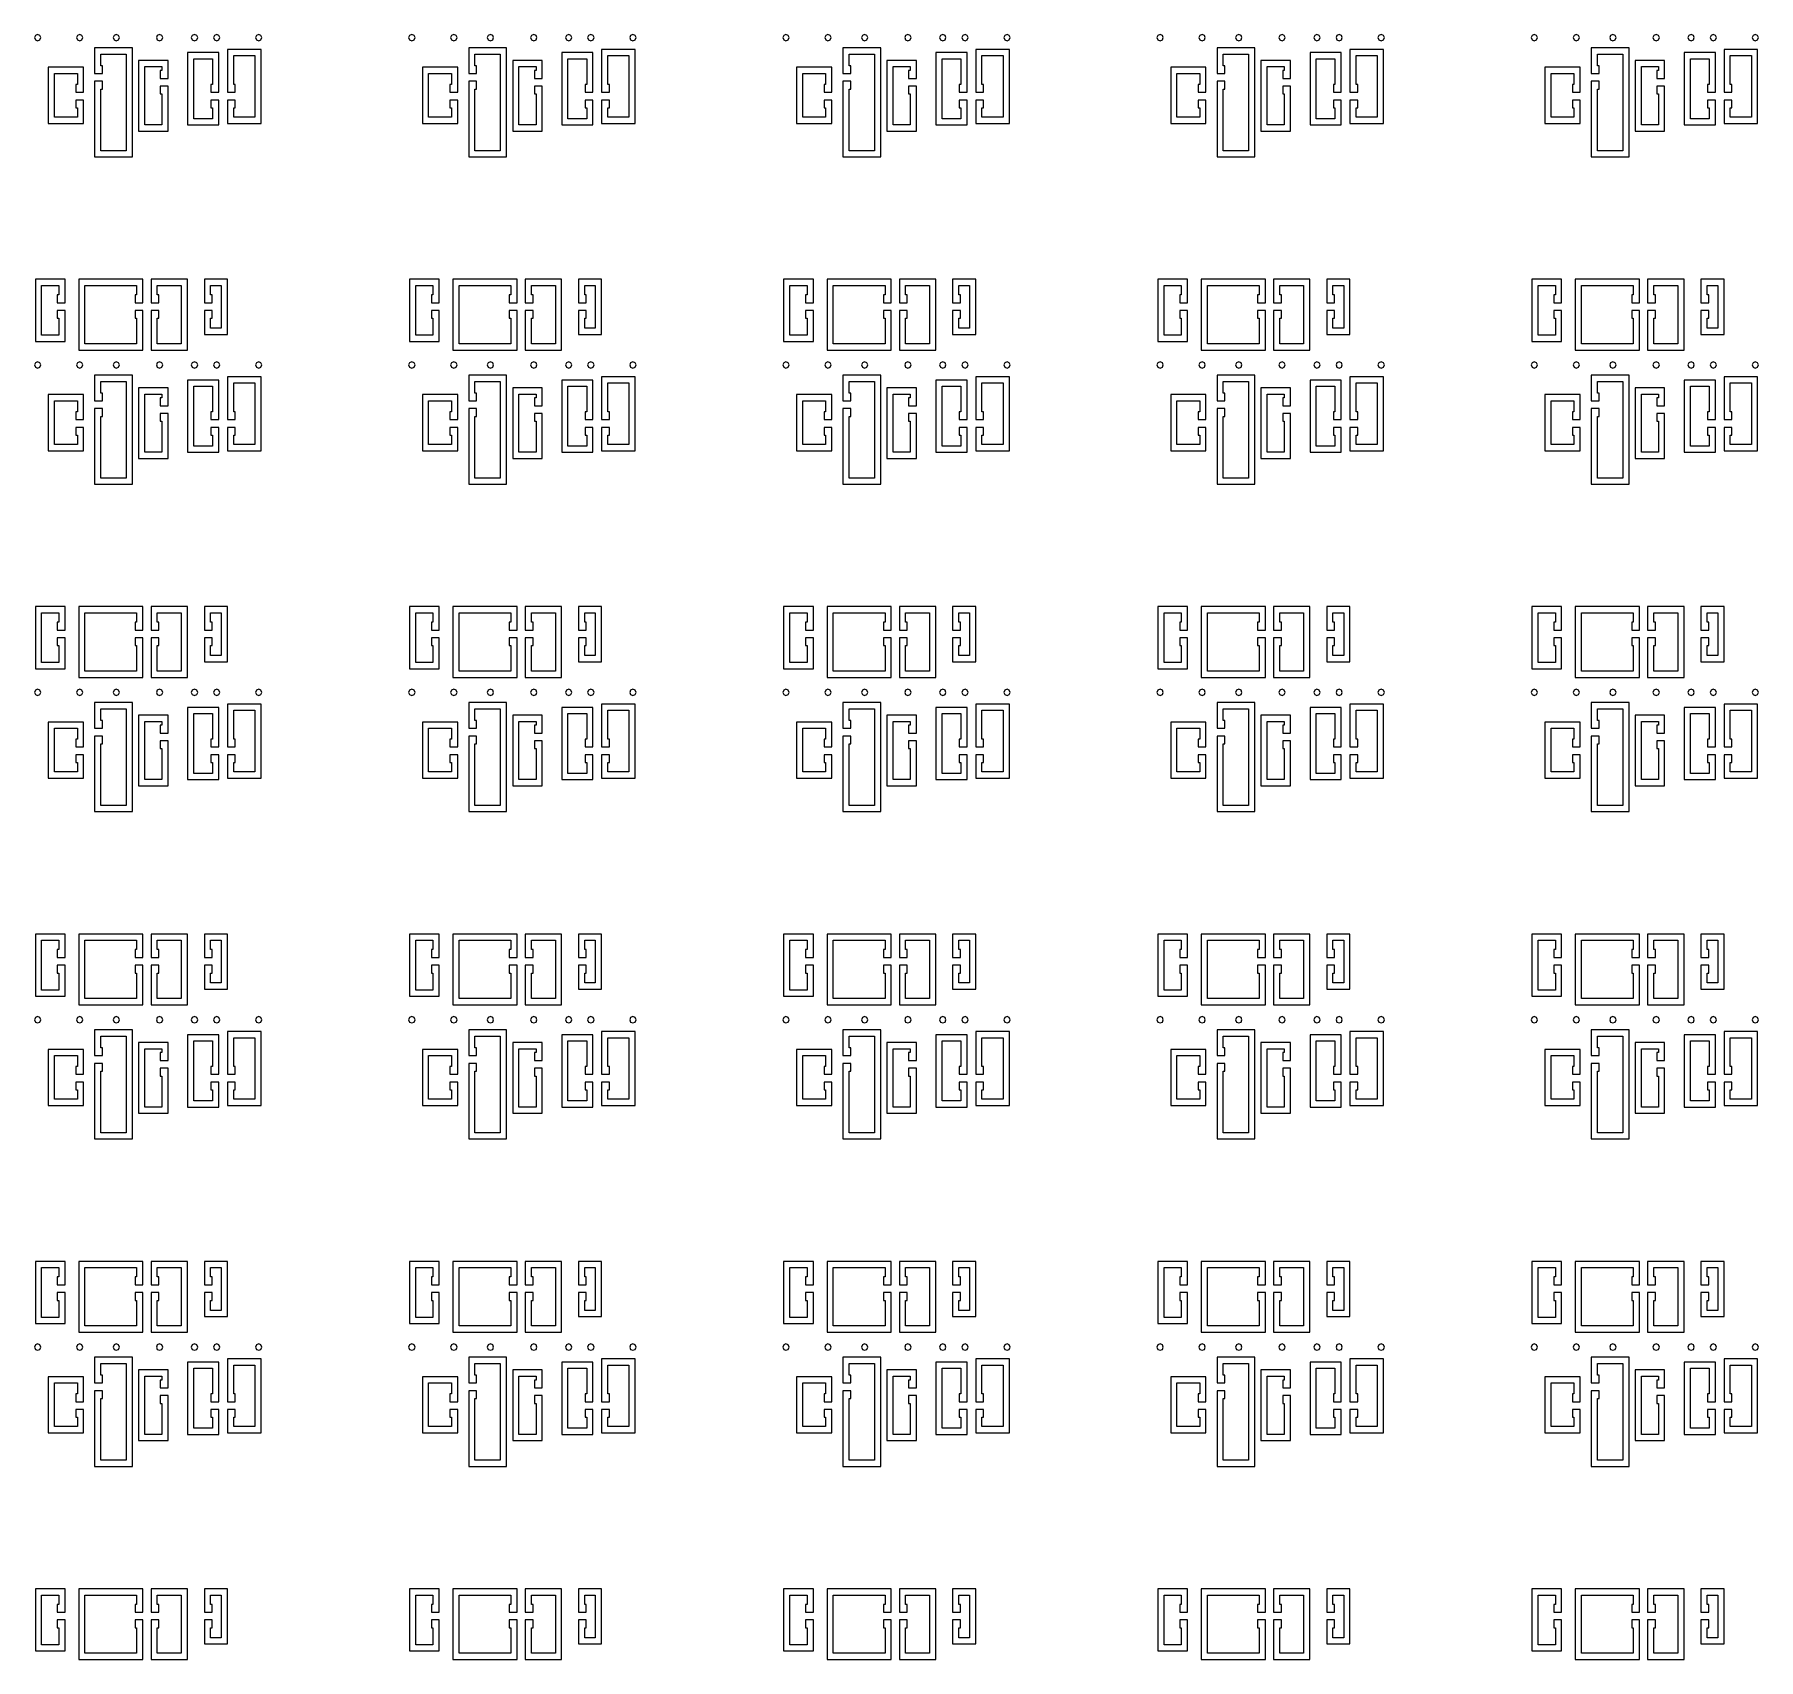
# Model space of a CAD drawing. Extents: x -100 to 100, y -100 to 100.
# Drawn here: x -45.68 to -18.71, y -50.99 to -25.56 of the extents above; entities that cross this region are included whole.
import ezdxf

# ---------------------------------------------------------------- set-up
doc = ezdxf.new("R2010")
doc.units = 0
doc.layers.add('L3', color=7, linetype='continuous')

# ---------------------------------------------------------------- blocks, each defined once
blk = doc.blocks.new('LDI_XFB44-1600-011_L3_B1')
at = {"layer": 'L3'}
for points in [[(-45.571, -55.876), (-45.571, -55.098), (-45.301, -55.098), (-45.301, -55.244), (-45.325, -55.244), (-45.325, -55.366), (-45.203, -55.366), (-45.203, -55), (-45.668, -55), (-45.668, -55.973), (-45.203, -55.973), (-45.203, -55.488), (-45.325, -55.488), (-45.325, -55.61), (-45.301, -55.61), (-45.301, -55.876), (-45.571, -55.876)], [(-44.083, -56.01), (-44.892, -56.01), (-44.892, -55.098), (-44.083, -55.098), (-44.083, -55.244), (-44.107, -55.244), (-44.107, -55.366), (-43.985, -55.366), (-43.985, -55), (-44.99, -55), (-44.99, -56.107), (-43.985, -56.107), (-43.985, -55.488), (-44.107, -55.488), (-44.107, -55.61), (-44.083, -55.61), (-44.083, -56.01)], [(-43.76, -56.01), (-43.76, -55.61), (-43.735, -55.61), (-43.735, -55.488), (-43.857, -55.488), (-43.857, -56.107), (-43.289, -56.107), (-43.289, -55), (-43.857, -55), (-43.857, -55.366), (-43.735, -55.366), (-43.735, -55.244), (-43.76, -55.244), (-43.76, -55.098), (-43.386, -55.098), (-43.386, -56.01), (-43.76, -56.01)], [(-42.927, -55.766), (-42.927, -55.61), (-42.902, -55.61), (-42.902, -55.488), (-43.024, -55.488), (-43.024, -55.863), (-42.663, -55.863), (-42.663, -55), (-43.024, -55), (-43.024, -55.366), (-42.902, -55.366), (-42.902, -55.244), (-42.927, -55.244), (-42.927, -55.098), (-42.76, -55.098), (-42.76, -55.766), (-42.927, -55.766)], [(-39.717, -55.876), (-39.717, -55.098), (-39.447, -55.098), (-39.447, -55.244), (-39.472, -55.244), (-39.472, -55.366), (-39.35, -55.366), (-39.35, -55), (-39.815, -55), (-39.815, -55.973), (-39.35, -55.973), (-39.35, -55.488), (-39.472, -55.488), (-39.472, -55.61), (-39.447, -55.61), (-39.447, -55.876), (-39.717, -55.876)], [(-38.229, -56.01), (-39.038, -56.01), (-39.038, -55.098), (-38.229, -55.098), (-38.229, -55.244), (-38.253, -55.244), (-38.253, -55.366), (-38.131, -55.366), (-38.131, -55), (-39.136, -55), (-39.136, -56.107), (-38.131, -56.107), (-38.131, -55.488), (-38.253, -55.488), (-38.253, -55.61), (-38.229, -55.61), (-38.229, -56.01)], [(-37.906, -56.01), (-37.906, -55.61), (-37.882, -55.61), (-37.882, -55.488), (-38.004, -55.488), (-38.004, -56.107), (-37.435, -56.107), (-37.435, -55), (-38.004, -55), (-38.004, -55.366), (-37.882, -55.366), (-37.882, -55.244), (-37.906, -55.244), (-37.906, -55.098), (-37.532, -55.098), (-37.532, -56.01), (-37.906, -56.01)], [(-37.073, -55.766), (-37.073, -55.61), (-37.049, -55.61), (-37.049, -55.488), (-37.17, -55.488), (-37.17, -55.863), (-36.809, -55.863), (-36.809, -55), (-37.17, -55), (-37.17, -55.366), (-37.049, -55.366), (-37.049, -55.244), (-37.073, -55.244), (-37.073, -55.098), (-36.907, -55.098), (-36.907, -55.766), (-37.073, -55.766)], [(-33.863, -55.876), (-33.863, -55.098), (-33.594, -55.098), (-33.594, -55.244), (-33.618, -55.244), (-33.618, -55.366), (-33.496, -55.366), (-33.496, -55), (-33.961, -55), (-33.961, -55.973), (-33.496, -55.973), (-33.496, -55.488), (-33.618, -55.488), (-33.618, -55.61), (-33.594, -55.61), (-33.594, -55.876), (-33.863, -55.876)], [(-32.375, -56.01), (-33.185, -56.01), (-33.185, -55.098), (-32.375, -55.098), (-32.375, -55.244), (-32.4, -55.244), (-32.4, -55.366), (-32.278, -55.366), (-32.278, -55), (-33.282, -55), (-33.282, -56.107), (-32.278, -56.107), (-32.278, -55.488), (-32.4, -55.488), (-32.4, -55.61), (-32.375, -55.61), (-32.375, -56.01)], [(-32.052, -56.01), (-32.052, -55.61), (-32.028, -55.61), (-32.028, -55.488), (-32.15, -55.488), (-32.15, -56.107), (-31.581, -56.107), (-31.581, -55), (-32.15, -55), (-32.15, -55.366), (-32.028, -55.366), (-32.028, -55.244), (-32.052, -55.244), (-32.052, -55.098), (-31.679, -55.098), (-31.679, -56.01), (-32.052, -56.01)], [(-31.219, -55.766), (-31.219, -55.61), (-31.195, -55.61), (-31.195, -55.488), (-31.317, -55.488), (-31.317, -55.863), (-30.956, -55.863), (-30.956, -55), (-31.317, -55), (-31.317, -55.366), (-31.195, -55.366), (-31.195, -55.244), (-31.219, -55.244), (-31.219, -55.098), (-31.053, -55.098), (-31.053, -55.766), (-31.219, -55.766)], [(-28.01, -55.876), (-28.01, -55.098), (-27.74, -55.098), (-27.74, -55.244), (-27.764, -55.244), (-27.764, -55.366), (-27.642, -55.366), (-27.642, -55), (-28.107, -55), (-28.107, -55.973), (-27.642, -55.973), (-27.642, -55.488), (-27.764, -55.488), (-27.764, -55.61), (-27.74, -55.61), (-27.74, -55.876), (-28.01, -55.876)], [(-26.522, -56.01), (-27.331, -56.01), (-27.331, -55.098), (-26.522, -55.098), (-26.522, -55.244), (-26.546, -55.244), (-26.546, -55.366), (-26.424, -55.366), (-26.424, -55), (-27.429, -55), (-27.429, -56.107), (-26.424, -56.107), (-26.424, -55.488), (-26.546, -55.488), (-26.546, -55.61), (-26.522, -55.61), (-26.522, -56.01)], [(-26.199, -56.01), (-26.199, -55.61), (-26.174, -55.61), (-26.174, -55.488), (-26.296, -55.488), (-26.296, -56.107), (-25.728, -56.107), (-25.728, -55), (-26.296, -55), (-26.296, -55.366), (-26.174, -55.366), (-26.174, -55.244), (-26.199, -55.244), (-26.199, -55.098), (-25.825, -55.098), (-25.825, -56.01), (-26.199, -56.01)], [(-25.366, -55.766), (-25.366, -55.61), (-25.341, -55.61), (-25.341, -55.488), (-25.463, -55.488), (-25.463, -55.863), (-25.102, -55.863), (-25.102, -55), (-25.463, -55), (-25.463, -55.366), (-25.341, -55.366), (-25.341, -55.244), (-25.366, -55.244), (-25.366, -55.098), (-25.199, -55.098), (-25.199, -55.766), (-25.366, -55.766)], [(-22.156, -55.876), (-22.156, -55.098), (-21.886, -55.098), (-21.886, -55.244), (-21.911, -55.244), (-21.911, -55.366), (-21.789, -55.366), (-21.789, -55), (-22.254, -55), (-22.254, -55.973), (-21.789, -55.973), (-21.789, -55.488), (-21.911, -55.488), (-21.911, -55.61), (-21.886, -55.61), (-21.886, -55.876), (-22.156, -55.876)], [(-20.668, -56.01), (-21.477, -56.01), (-21.477, -55.098), (-20.668, -55.098), (-20.668, -55.244), (-20.692, -55.244), (-20.692, -55.366), (-20.57, -55.366), (-20.57, -55), (-21.575, -55), (-21.575, -56.107), (-20.57, -56.107), (-20.57, -55.488), (-20.692, -55.488), (-20.692, -55.61), (-20.668, -55.61), (-20.668, -56.01)], [(-20.345, -56.01), (-20.345, -55.61), (-20.321, -55.61), (-20.321, -55.488), (-20.443, -55.488), (-20.443, -56.107), (-19.874, -56.107), (-19.874, -55), (-20.443, -55), (-20.443, -55.366), (-20.321, -55.366), (-20.321, -55.244), (-20.345, -55.244), (-20.345, -55.098), (-19.971, -55.098), (-19.971, -56.01), (-20.345, -56.01)], [(-19.512, -55.766), (-19.512, -55.61), (-19.488, -55.61), (-19.488, -55.488), (-19.609, -55.488), (-19.609, -55.863), (-19.248, -55.863), (-19.248, -55), (-19.609, -55), (-19.609, -55.366), (-19.488, -55.366), (-19.488, -55.244), (-19.512, -55.244), (-19.512, -55.098), (-19.346, -55.098), (-19.346, -55.766), (-19.512, -55.766)], [(-45.667, -56.377), (-45.632, -56.391), (-45.596, -56.377), (-45.582, -56.341), (-45.596, -56.306), (-45.632, -56.292), (-45.667, -56.306), (-45.682, -56.341), (-45.667, -56.377)], [(-45.024, -56.341), (-45.01, -56.377), (-44.974, -56.391), (-44.939, -56.377), (-44.925, -56.341), (-44.939, -56.306), (-44.974, -56.292), (-45.01, -56.306), (-45.024, -56.341)], [(-44.437, -56.377), (-44.401, -56.391), (-44.366, -56.377), (-44.351, -56.341), (-44.366, -56.306), (-44.401, -56.292), (-44.437, -56.306), (-44.451, -56.341), (-44.437, -56.377)], [(-43.689, -56.377), (-43.675, -56.341), (-43.689, -56.306), (-43.724, -56.292), (-43.76, -56.306), (-43.774, -56.341), (-43.76, -56.377), (-43.724, -56.391), (-43.689, -56.377)], [(-43.228, -56.341), (-43.213, -56.377), (-43.178, -56.391), (-43.143, -56.377), (-43.128, -56.341), (-43.143, -56.306), (-43.178, -56.292), (-43.213, -56.306), (-43.228, -56.341)], [(-42.866, -56.306), (-42.88, -56.341), (-42.866, -56.377), (-42.83, -56.391), (-42.795, -56.377), (-42.78, -56.341), (-42.795, -56.306), (-42.83, -56.292), (-42.866, -56.306)], [(-42.138, -56.306), (-42.173, -56.292), (-42.209, -56.306), (-42.223, -56.341), (-42.209, -56.377), (-42.173, -56.391), (-42.138, -56.377), (-42.123, -56.341), (-42.138, -56.306)], [(-39.813, -56.377), (-39.778, -56.391), (-39.743, -56.377), (-39.728, -56.341), (-39.743, -56.306), (-39.778, -56.292), (-39.813, -56.306), (-39.828, -56.341), (-39.813, -56.377)], [(-39.171, -56.341), (-39.156, -56.377), (-39.121, -56.391), (-39.085, -56.377), (-39.071, -56.341), (-39.085, -56.306), (-39.121, -56.292), (-39.156, -56.306), (-39.171, -56.341)], [(-38.583, -56.377), (-38.548, -56.391), (-38.512, -56.377), (-38.498, -56.341), (-38.512, -56.306), (-38.548, -56.292), (-38.583, -56.306), (-38.598, -56.341), (-38.583, -56.377)], [(-37.835, -56.377), (-37.821, -56.341), (-37.835, -56.306), (-37.871, -56.292), (-37.906, -56.306), (-37.921, -56.341), (-37.906, -56.377), (-37.871, -56.391), (-37.835, -56.377)], [(-37.374, -56.341), (-37.36, -56.377), (-37.324, -56.391), (-37.289, -56.377), (-37.274, -56.341), (-37.289, -56.306), (-37.324, -56.292), (-37.36, -56.306), (-37.374, -56.341)], [(-37.012, -56.306), (-37.027, -56.341), (-37.012, -56.377), (-36.977, -56.391), (-36.941, -56.377), (-36.927, -56.341), (-36.941, -56.306), (-36.977, -56.292), (-37.012, -56.306)], [(-36.284, -56.306), (-36.32, -56.292), (-36.355, -56.306), (-36.369, -56.341), (-36.355, -56.377), (-36.32, -56.391), (-36.284, -56.377), (-36.27, -56.341), (-36.284, -56.306)], [(-33.96, -56.377), (-33.924, -56.391), (-33.889, -56.377), (-33.874, -56.341), (-33.889, -56.306), (-33.924, -56.292), (-33.96, -56.306), (-33.974, -56.341), (-33.96, -56.377)], [(-33.317, -56.341), (-33.302, -56.377), (-33.267, -56.391), (-33.232, -56.377), (-33.217, -56.341), (-33.232, -56.306), (-33.267, -56.292), (-33.302, -56.306), (-33.317, -56.341)], [(-32.729, -56.377), (-32.694, -56.391), (-32.659, -56.377), (-32.644, -56.341), (-32.659, -56.306), (-32.694, -56.292), (-32.729, -56.306), (-32.744, -56.341), (-32.729, -56.377)], [(-31.982, -56.377), (-31.967, -56.341), (-31.982, -56.306), (-32.017, -56.292), (-32.052, -56.306), (-32.067, -56.341), (-32.052, -56.377), (-32.017, -56.391), (-31.982, -56.377)], [(-31.521, -56.341), (-31.506, -56.377), (-31.471, -56.391), (-31.435, -56.377), (-31.421, -56.341), (-31.435, -56.306), (-31.471, -56.292), (-31.506, -56.306), (-31.521, -56.341)], [(-31.158, -56.306), (-31.173, -56.341), (-31.158, -56.377), (-31.123, -56.391), (-31.088, -56.377), (-31.073, -56.341), (-31.088, -56.306), (-31.123, -56.292), (-31.158, -56.306)], [(-30.431, -56.306), (-30.466, -56.292), (-30.501, -56.306), (-30.516, -56.341), (-30.501, -56.377), (-30.466, -56.391), (-30.431, -56.377), (-30.416, -56.341), (-30.431, -56.306)], [(-28.106, -56.377), (-28.071, -56.391), (-28.035, -56.377), (-28.021, -56.341), (-28.035, -56.306), (-28.071, -56.292), (-28.106, -56.306), (-28.121, -56.341), (-28.106, -56.377)], [(-27.463, -56.341), (-27.449, -56.377), (-27.413, -56.391), (-27.378, -56.377), (-27.364, -56.341), (-27.378, -56.306), (-27.413, -56.292), (-27.449, -56.306), (-27.463, -56.341)], [(-26.876, -56.377), (-26.84, -56.391), (-26.805, -56.377), (-26.79, -56.341), (-26.805, -56.306), (-26.84, -56.292), (-26.876, -56.306), (-26.89, -56.341), (-26.876, -56.377)], [(-26.128, -56.377), (-26.114, -56.341), (-26.128, -56.306), (-26.163, -56.292), (-26.199, -56.306), (-26.213, -56.341), (-26.199, -56.377), (-26.163, -56.391), (-26.128, -56.377)], [(-25.667, -56.341), (-25.652, -56.377), (-25.617, -56.391), (-25.582, -56.377), (-25.567, -56.341), (-25.582, -56.306), (-25.617, -56.292), (-25.652, -56.306), (-25.667, -56.341)], [(-25.305, -56.306), (-25.319, -56.341), (-25.305, -56.377), (-25.269, -56.391), (-25.234, -56.377), (-25.22, -56.341), (-25.234, -56.306), (-25.269, -56.292), (-25.305, -56.306)], [(-24.577, -56.306), (-24.612, -56.292), (-24.648, -56.306), (-24.662, -56.341), (-24.648, -56.377), (-24.612, -56.391), (-24.577, -56.377), (-24.562, -56.341), (-24.577, -56.306)], [(-22.252, -56.377), (-22.217, -56.391), (-22.182, -56.377), (-22.167, -56.341), (-22.182, -56.306), (-22.217, -56.292), (-22.252, -56.306), (-22.267, -56.341), (-22.252, -56.377)], [(-21.61, -56.341), (-21.595, -56.377), (-21.56, -56.391), (-21.525, -56.377), (-21.51, -56.341), (-21.525, -56.306), (-21.56, -56.292), (-21.595, -56.306), (-21.61, -56.341)], [(-21.022, -56.377), (-20.987, -56.391), (-20.951, -56.377), (-20.937, -56.341), (-20.951, -56.306), (-20.987, -56.292), (-21.022, -56.306), (-21.037, -56.341), (-21.022, -56.377)], [(-20.275, -56.377), (-20.26, -56.341), (-20.275, -56.306), (-20.31, -56.292), (-20.345, -56.306), (-20.36, -56.341), (-20.345, -56.377), (-20.31, -56.391), (-20.275, -56.377)], [(-19.813, -56.341), (-19.799, -56.377), (-19.763, -56.391), (-19.728, -56.377), (-19.713, -56.341), (-19.728, -56.306), (-19.763, -56.292), (-19.799, -56.306), (-19.813, -56.341)], [(-19.451, -56.306), (-19.466, -56.341), (-19.451, -56.377), (-19.416, -56.391), (-19.38, -56.377), (-19.366, -56.341), (-19.38, -56.306), (-19.416, -56.292), (-19.451, -56.306)], [(-18.723, -56.306), (-18.759, -56.292), (-18.794, -56.306), (-18.809, -56.341), (-18.794, -56.377), (-18.759, -56.391), (-18.723, -56.377), (-18.709, -56.341), (-18.723, -56.306)], [(-44.741, -57.024), (-44.741, -58.207), (-44.15, -58.207), (-44.15, -56.5), (-44.741, -56.5), (-44.741, -56.902), (-44.619, -56.902), (-44.619, -56.78), (-44.643, -56.78), (-44.643, -56.598), (-44.247, -56.598), (-44.247, -58.11), (-44.643, -58.11), (-44.643, -57.146), (-44.619, -57.146), (-44.619, -57.024), (-44.741, -57.024)], [(-42.896, -56.673), (-42.896, -57.073), (-42.92, -57.073), (-42.92, -57.195), (-42.798, -57.195), (-42.798, -56.576), (-43.286, -56.576), (-43.286, -57.707), (-42.798, -57.707), (-42.798, -57.317), (-42.92, -57.317), (-42.92, -57.439), (-42.896, -57.439), (-42.896, -57.61), (-43.189, -57.61), (-43.189, -56.673), (-42.896, -56.673)], [(-42.565, -57.073), (-42.565, -56.622), (-42.234, -56.622), (-42.234, -57.585), (-42.565, -57.585), (-42.565, -57.439), (-42.541, -57.439), (-42.541, -57.317), (-42.663, -57.317), (-42.663, -57.683), (-42.137, -57.683), (-42.137, -56.525), (-42.663, -56.525), (-42.663, -57.195), (-42.541, -57.195), (-42.541, -57.073), (-42.565, -57.073)], [(-38.887, -57.024), (-38.887, -58.207), (-38.296, -58.207), (-38.296, -56.5), (-38.887, -56.5), (-38.887, -56.902), (-38.765, -56.902), (-38.765, -56.78), (-38.79, -56.78), (-38.79, -56.598), (-38.394, -56.598), (-38.394, -58.11), (-38.79, -58.11), (-38.79, -57.146), (-38.765, -57.146), (-38.765, -57.024), (-38.887, -57.024)], [(-37.042, -56.673), (-37.042, -57.073), (-37.066, -57.073), (-37.066, -57.195), (-36.944, -57.195), (-36.944, -56.576), (-37.433, -56.576), (-37.433, -57.707), (-36.944, -57.707), (-36.944, -57.317), (-37.066, -57.317), (-37.066, -57.439), (-37.042, -57.439), (-37.042, -57.61), (-37.335, -57.61), (-37.335, -56.673), (-37.042, -56.673)], [(-36.711, -57.073), (-36.711, -56.622), (-36.381, -56.622), (-36.381, -57.585), (-36.711, -57.585), (-36.711, -57.439), (-36.687, -57.439), (-36.687, -57.317), (-36.809, -57.317), (-36.809, -57.683), (-36.283, -57.683), (-36.283, -56.525), (-36.809, -56.525), (-36.809, -57.195), (-36.687, -57.195), (-36.687, -57.073), (-36.711, -57.073)], [(-33.033, -57.024), (-33.033, -58.207), (-32.442, -58.207), (-32.442, -56.5), (-33.033, -56.5), (-33.033, -56.902), (-32.912, -56.902), (-32.912, -56.78), (-32.936, -56.78), (-32.936, -56.598), (-32.54, -56.598), (-32.54, -58.11), (-32.936, -58.11), (-32.936, -57.146), (-32.912, -57.146), (-32.912, -57.024), (-33.033, -57.024)], [(-31.188, -56.673), (-31.188, -57.073), (-31.213, -57.073), (-31.213, -57.195), (-31.091, -57.195), (-31.091, -56.576), (-31.579, -56.576), (-31.579, -57.707), (-31.091, -57.707), (-31.091, -57.317), (-31.213, -57.317), (-31.213, -57.439), (-31.188, -57.439), (-31.188, -57.61), (-31.482, -57.61), (-31.482, -56.673), (-31.188, -56.673)], [(-30.858, -57.073), (-30.858, -56.622), (-30.527, -56.622), (-30.527, -57.585), (-30.858, -57.585), (-30.858, -57.439), (-30.833, -57.439), (-30.833, -57.317), (-30.955, -57.317), (-30.955, -57.683), (-30.429, -57.683), (-30.429, -56.525), (-30.955, -56.525), (-30.955, -57.195), (-30.833, -57.195), (-30.833, -57.073), (-30.858, -57.073)], [(-27.18, -57.024), (-27.18, -58.207), (-26.589, -58.207), (-26.589, -56.5), (-27.18, -56.5), (-27.18, -56.902), (-27.058, -56.902), (-27.058, -56.78), (-27.082, -56.78), (-27.082, -56.598), (-26.686, -56.598), (-26.686, -58.11), (-27.082, -58.11), (-27.082, -57.146), (-27.058, -57.146), (-27.058, -57.024), (-27.18, -57.024)], [(-25.335, -56.673), (-25.335, -57.073), (-25.359, -57.073), (-25.359, -57.195), (-25.237, -57.195), (-25.237, -56.576), (-25.725, -56.576), (-25.725, -57.707), (-25.237, -57.707), (-25.237, -57.317), (-25.359, -57.317), (-25.359, -57.439), (-25.335, -57.439), (-25.335, -57.61), (-25.628, -57.61), (-25.628, -56.673), (-25.335, -56.673)], [(-25.004, -57.073), (-25.004, -56.622), (-24.673, -56.622), (-24.673, -57.585), (-25.004, -57.585), (-25.004, -57.439), (-24.98, -57.439), (-24.98, -57.317), (-25.102, -57.317), (-25.102, -57.683), (-24.576, -57.683), (-24.576, -56.525), (-25.102, -56.525), (-25.102, -57.195), (-24.98, -57.195), (-24.98, -57.073), (-25.004, -57.073)], [(-21.326, -57.024), (-21.326, -58.207), (-20.735, -58.207), (-20.735, -56.5), (-21.326, -56.5), (-21.326, -56.902), (-21.204, -56.902), (-21.204, -56.78), (-21.229, -56.78), (-21.229, -56.598), (-20.833, -56.598), (-20.833, -58.11), (-21.229, -58.11), (-21.229, -57.146), (-21.204, -57.146), (-21.204, -57.024), (-21.326, -57.024)], [(-19.481, -56.673), (-19.481, -57.073), (-19.505, -57.073), (-19.505, -57.195), (-19.383, -57.195), (-19.383, -56.576), (-19.872, -56.576), (-19.872, -57.707), (-19.383, -57.707), (-19.383, -57.317), (-19.505, -57.317), (-19.505, -57.439), (-19.481, -57.439), (-19.481, -57.61), (-19.774, -57.61), (-19.774, -56.673), (-19.481, -56.673)], [(-19.15, -57.073), (-19.15, -56.622), (-18.82, -56.622), (-18.82, -57.585), (-19.15, -57.585), (-19.15, -57.439), (-19.126, -57.439), (-19.126, -57.317), (-19.248, -57.317), (-19.248, -57.683), (-18.722, -57.683), (-18.722, -56.525), (-19.248, -56.525), (-19.248, -57.195), (-19.126, -57.195), (-19.126, -57.073), (-19.15, -57.073)], [(-45.035, -57.073), (-45.035, -57.195), (-44.913, -57.195), (-44.913, -56.805), (-45.466, -56.805), (-45.466, -57.683), (-44.913, -57.683), (-44.913, -57.317), (-45.035, -57.317), (-45.035, -57.439), (-45.011, -57.439), (-45.011, -57.585), (-45.369, -57.585), (-45.369, -56.902), (-45.011, -56.902), (-45.011, -57.073), (-45.035, -57.073)], [(-43.713, -57.1), (-43.713, -57.222), (-43.689, -57.222), (-43.689, -57.707), (-43.956, -57.707), (-43.956, -56.795), (-43.689, -56.795), (-43.689, -56.856), (-43.713, -56.856), (-43.713, -56.978), (-43.591, -56.978), (-43.591, -56.698), (-44.054, -56.698), (-44.054, -57.805), (-43.591, -57.805), (-43.591, -57.1), (-43.713, -57.1)], [(-39.182, -57.073), (-39.182, -57.195), (-39.06, -57.195), (-39.06, -56.805), (-39.612, -56.805), (-39.612, -57.683), (-39.06, -57.683), (-39.06, -57.317), (-39.182, -57.317), (-39.182, -57.439), (-39.157, -57.439), (-39.157, -57.585), (-39.515, -57.585), (-39.515, -56.902), (-39.157, -56.902), (-39.157, -57.073), (-39.182, -57.073)], [(-37.86, -57.1), (-37.86, -57.222), (-37.835, -57.222), (-37.835, -57.707), (-38.102, -57.707), (-38.102, -56.795), (-37.835, -56.795), (-37.835, -56.856), (-37.86, -56.856), (-37.86, -56.978), (-37.738, -56.978), (-37.738, -56.698), (-38.2, -56.698), (-38.2, -57.805), (-37.738, -57.805), (-37.738, -57.1), (-37.86, -57.1)], [(-33.328, -57.073), (-33.328, -57.195), (-33.206, -57.195), (-33.206, -56.805), (-33.759, -56.805), (-33.759, -57.683), (-33.206, -57.683), (-33.206, -57.317), (-33.328, -57.317), (-33.328, -57.439), (-33.304, -57.439), (-33.304, -57.585), (-33.661, -57.585), (-33.661, -56.902), (-33.304, -56.902), (-33.304, -57.073), (-33.328, -57.073)], [(-32.006, -57.1), (-32.006, -57.222), (-31.982, -57.222), (-31.982, -57.707), (-32.249, -57.707), (-32.249, -56.795), (-31.982, -56.795), (-31.982, -56.856), (-32.006, -56.856), (-32.006, -56.978), (-31.884, -56.978), (-31.884, -56.698), (-32.346, -56.698), (-32.346, -57.805), (-31.884, -57.805), (-31.884, -57.1), (-32.006, -57.1)], [(-27.474, -57.073), (-27.474, -57.195), (-27.353, -57.195), (-27.353, -56.805), (-27.905, -56.805), (-27.905, -57.683), (-27.353, -57.683), (-27.353, -57.317), (-27.474, -57.317), (-27.474, -57.439), (-27.45, -57.439), (-27.45, -57.585), (-27.808, -57.585), (-27.808, -56.902), (-27.45, -56.902), (-27.45, -57.073), (-27.474, -57.073)], [(-26.152, -57.1), (-26.152, -57.222), (-26.128, -57.222), (-26.128, -57.707), (-26.395, -57.707), (-26.395, -56.795), (-26.128, -56.795), (-26.128, -56.856), (-26.152, -56.856), (-26.152, -56.978), (-26.03, -56.978), (-26.03, -56.698), (-26.493, -56.698), (-26.493, -57.805), (-26.03, -57.805), (-26.03, -57.1), (-26.152, -57.1)], [(-21.621, -57.073), (-21.621, -57.195), (-21.499, -57.195), (-21.499, -56.805), (-22.051, -56.805), (-22.051, -57.683), (-21.499, -57.683), (-21.499, -57.317), (-21.621, -57.317), (-21.621, -57.439), (-21.596, -57.439), (-21.596, -57.585), (-21.954, -57.585), (-21.954, -56.902), (-21.596, -56.902), (-21.596, -57.073), (-21.621, -57.073)], [(-20.299, -57.1), (-20.299, -57.222), (-20.274, -57.222), (-20.274, -57.707), (-20.541, -57.707), (-20.541, -56.795), (-20.274, -56.795), (-20.274, -56.856), (-20.299, -56.856), (-20.299, -56.978), (-20.177, -56.978), (-20.177, -56.698), (-20.639, -56.698), (-20.639, -57.805), (-20.177, -57.805), (-20.177, -57.1), (-20.299, -57.1)]]:
    blk.add_lwpolyline(points, close=True, dxfattribs=at)

msp = doc.modelspace()

# ---------------------------------------------------------------- block references
at = {"layer": 'L3'}
for p in [(0, 30.732), (0, 25.61), (0, 20.488), (0, 15.366), (0, 10.244), (0, 5.122)]:
    msp.add_blockref('LDI_XFB44-1600-011_L3_B1', p, dxfattribs=at)

doc.saveas('drawing.dxf')
